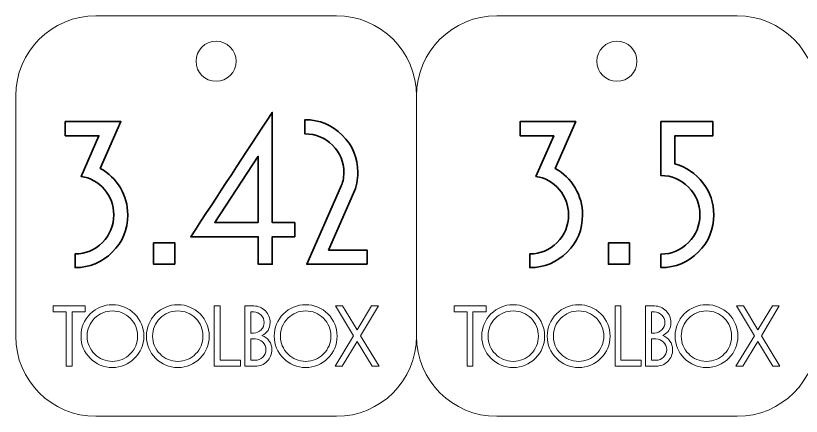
# Model space of a CAD drawing. Header units: inches. Extents: x 269 to 1026, y -294 to 278.
# Drawn here: x 269.5 to 367.5, y -293.9 to -243.9 of the extents above; entities that cross this region are included whole.
import ezdxf

# ---------------------------------------------------------------- set-up
doc = ezdxf.new("R2010")
doc.units = ezdxf.units.IN
doc.header["$MEASUREMENT"] = 0
doc.layers.add('Default', color=7, linetype='Continuous')
doc.layers.add('Livello 3', color=7, linetype='Continuous')

# ---------------------------------------------------------------- blocks, each defined once
blk = doc.blocks.new('block 35')
at = {"layer": 'Livello 3', "color": 7, "lineweight": 35}
for points in [[(299.723, -269.725), (299.723, -261.432), (294.291, -269.725), (299.723, -269.725)], [(289.323, -274.925), (286.67, -274.925), (286.67, -272.248), (289.323, -272.248), (289.323, -274.925)]]:
    blk.add_lwpolyline(points, dxfattribs=at)
for points, knots in [([(304.272, -271.493), (304.272, -271.493), (301.464, -271.493), (301.464, -271.493), (301.464, -271.493), (301.464, -274.925), (301.464, -274.925), (301.464, -274.925), (299.723, -274.925), (299.723, -274.925), (299.723, -274.925), (299.723, -271.493), (299.723, -271.493), (299.723, -271.493), (291.299, -271.493), (291.299, -271.493), (294.679, -266.346), (298.067, -261.172), (301.464, -255.972), (301.464, -255.972), (301.464, -269.725), (301.464, -269.725), (301.464, -269.725), (304.272, -269.725), (304.272, -269.725), (304.272, -269.725), (304.272, -271.493), (304.272, -271.493)], [0, 0, 0, 0, 1, 1, 1, 2, 2, 2, 3, 3, 3, 4, 4, 4, 5, 5, 5, 6, 6, 6, 7, 7, 7, 8, 8, 8, 9, 9, 9, 9]), ([(283.447, -268.738), (283.447, -270.575), (282.805, -272.135), (281.523, -273.418), (280.24, -274.701), (278.689, -275.342), (276.869, -275.342), (276.869, -275.342), (276.869, -273.626), (276.869, -273.626), (278.197, -273.626), (279.334, -273.149), (280.283, -272.196), (281.231, -271.242), (281.705, -270.09), (281.705, -268.737), (281.705, -267.559), (281.317, -266.511), (280.542, -265.591), (279.767, -264.673), (278.794, -264.127), (277.623, -263.954), (277.623, -263.954), (279.859, -258.883), (279.859, -258.883), (279.859, -258.883), (275.647, -258.883), (275.647, -258.883), (275.647, -258.883), (275.647, -257.115), (275.647, -257.115), (275.647, -257.115), (282.599, -257.115), (282.599, -257.115), (282.599, -257.115), (280.018, -262.967), (280.018, -262.967), (281.075, -263.539), (281.91, -264.345), (282.525, -265.385), (283.139, -266.425), (283.447, -267.543), (283.447, -268.738)], [0, 0, 0, 0, 1, 1, 1, 2, 2, 2, 3, 3, 3, 4, 4, 4, 5, 5, 5, 6, 6, 6, 7, 7, 7, 8, 8, 8, 9, 9, 9, 10, 10, 10, 11, 11, 11, 12, 12, 12, 13, 13, 13, 14, 14, 14, 14]), ([(313.294, -274.925), (313.294, -274.925), (305.782, -274.925), (305.782, -274.925), (305.782, -274.925), (309.993, -265.332), (309.993, -265.332), (310.27, -264.777), (310.408, -264.153), (310.408, -263.46), (310.408, -262.142), (309.933, -261.011), (308.983, -260.066), (308.034, -259.122), (306.888, -258.649), (305.546, -258.649), (305.546, -258.649), (305.546, -256.881), (305.546, -256.881), (307.366, -256.881), (308.922, -257.523), (310.213, -258.806), (311.504, -260.088), (312.15, -261.639), (312.15, -263.46), (312.15, -264.396), (311.968, -265.262), (311.604, -266.06), (311.604, -266.06), (308.51, -273.157), (308.51, -273.157), (308.51, -273.157), (313.294, -273.157), (313.294, -273.157), (313.294, -273.157), (313.294, -274.925), (313.294, -274.925)], [0, 0, 0, 0, 1, 1, 1, 2, 2, 2, 3, 3, 3, 4, 4, 4, 5, 5, 5, 6, 6, 6, 7, 7, 7, 8, 8, 8, 9, 9, 9, 10, 10, 10, 11, 11, 11, 12, 12, 12, 12])]:
    blk.add_open_spline(points, degree=3, knots=knots, dxfattribs=at)
blk = doc.blocks.new('block 34')
at = {"layer": 'Livello 3'}
blk.add_blockref('block 35', (0, 0), dxfattribs=at)
blk = doc.blocks.new('block 37')
at = {"layer": 'Livello 3', "color": 7, "lineweight": 35}
blk.add_lwpolyline([(346.056, -274.925), (343.404, -274.925), (343.404, -272.248), (346.056, -272.248), (346.056, -274.925)], dxfattribs=at)
for points in [[(340.181, -268.738), (340.181, -270.575), (339.539, -272.135), (338.257, -273.418), (336.974, -274.701), (335.423, -275.342), (333.603, -275.342), (333.603, -275.342), (333.603, -273.626), (333.603, -273.626), (334.93, -273.626), (336.068, -273.149), (337.016, -272.196), (337.965, -271.242), (338.439, -270.09), (338.439, -268.737), (338.439, -267.559), (338.051, -266.511), (337.276, -265.591), (336.501, -264.673), (335.527, -264.127), (334.357, -263.954), (334.357, -263.954), (336.593, -258.883), (336.593, -258.883), (336.593, -258.883), (332.381, -258.883), (332.381, -258.883), (332.381, -258.883), (332.381, -257.115), (332.381, -257.115), (332.381, -257.115), (339.333, -257.115), (339.333, -257.115), (339.333, -257.115), (336.752, -262.967), (336.752, -262.967), (337.809, -263.539), (338.644, -264.345), (339.258, -265.385), (339.873, -266.425), (340.181, -267.543), (340.181, -268.738)], [(356.56, -268.737), (356.56, -270.575), (355.914, -272.135), (354.624, -273.418), (353.332, -274.701), (351.777, -275.342), (349.956, -275.342), (349.956, -275.342), (349.956, -273.651), (349.956, -273.651), (351.301, -273.651), (352.448, -273.171), (353.396, -272.208), (354.344, -271.246), (354.819, -270.09), (354.819, -268.737), (354.819, -267.403), (354.344, -266.255), (353.396, -265.293), (352.448, -264.33), (351.301, -263.85), (349.956, -263.85), (349.956, -263.85), (349.956, -257.115), (349.956, -257.115), (349.956, -257.115), (356.456, -257.115), (356.456, -257.115), (356.456, -257.115), (356.456, -258.883), (356.456, -258.883), (356.456, -258.883), (351.698, -258.883), (351.698, -258.883), (351.698, -258.883), (351.698, -262.394), (351.698, -262.394), (353.127, -262.793), (354.295, -263.581), (355.201, -264.759), (356.107, -265.938), (356.56, -267.264), (356.56, -268.737)]]:
    blk.add_open_spline(points, degree=3, knots=[0, 0, 0, 0, 1, 1, 1, 2, 2, 2, 3, 3, 3, 4, 4, 4, 5, 5, 5, 6, 6, 6, 7, 7, 7, 8, 8, 8, 9, 9, 9, 10, 10, 10, 11, 11, 11, 12, 12, 12, 13, 13, 13, 14, 14, 14, 14], dxfattribs=at)
blk = doc.blocks.new('block 36')
at = {"layer": 'Livello 3'}
blk.add_blockref('block 37', (0, 0), dxfattribs=at)
blk = doc.blocks.new('block 178')
at = {"layer": 'Default', "color": 240, "lineweight": 9}
blk.add_open_spline([(279.471, -293.899), (279.471, -293.899), (309.471, -293.899), (309.471, -293.899), (314.993, -293.899), (319.471, -289.421), (319.471, -283.899), (319.471, -283.899), (319.471, -253.899), (319.471, -253.899), (319.471, -248.376), (314.993, -243.899), (309.471, -243.899), (309.471, -243.899), (279.471, -243.899), (279.471, -243.899), (273.948, -243.899), (269.471, -248.376), (269.471, -253.899), (269.471, -253.899), (269.471, -283.899), (269.471, -283.899), (269.471, -289.421), (273.948, -293.899), (279.471, -293.899)], degree=3, knots=[0, 0, 0, 0, 1, 1, 1, 2, 2, 2, 3, 3, 3, 4, 4, 4, 5, 5, 5, 6, 6, 6, 7, 7, 7, 8, 8, 8, 8], dxfattribs=at)
blk = doc.blocks.new('block 179')
at = {"layer": 'Default', "color": 240, "lineweight": 9}
blk.add_open_spline([(291.971, -249.582), (291.971, -248.201), (293.09, -247.082), (294.471, -247.082), (295.851, -247.082), (296.971, -248.201), (296.971, -249.582), (296.971, -250.962), (295.851, -252.082), (294.471, -252.082), (293.09, -252.082), (291.971, -250.962), (291.971, -249.582)], degree=3, knots=[0, 0, 0, 0, 1, 1, 1, 2, 2, 2, 3, 3, 3, 4, 4, 4, 4], dxfattribs=at)
blk = doc.blocks.new('block 180')
at = {"layer": 'Default', "color": 7, "lineweight": 5}
blk.add_lwpolyline([(278.147, -280.878), (276.51, -280.878), (276.51, -287.655), (275.774, -287.655), (275.774, -280.878), (274.148, -280.878), (274.148, -280.13), (278.147, -280.13), (278.147, -280.878)], dxfattribs=at)
blk = doc.blocks.new('block 181')
at = {"layer": 'Default', "color": 7, "lineweight": 5}
blk.add_open_spline([(285.452, -283.898), (285.452, -284.975), (285.069, -285.896), (284.304, -286.661), (283.539, -287.426), (282.614, -287.809), (281.53, -287.809), (280.446, -287.809), (279.523, -287.426), (278.762, -286.661), (278, -285.896), (277.62, -284.975), (277.62, -283.898), (277.62, -282.814), (278, -281.89), (278.762, -281.125), (279.523, -280.359), (280.446, -279.976), (281.53, -279.976), (282.614, -279.976), (283.539, -280.359), (284.304, -281.125), (285.069, -281.89), (285.452, -282.814), (285.452, -283.898)], degree=3, knots=[0, 0, 0, 0, 1, 1, 1, 2, 2, 2, 3, 3, 3, 4, 4, 4, 5, 5, 5, 6, 6, 6, 7, 7, 7, 8, 8, 8, 8], dxfattribs=at)
blk = doc.blocks.new('block 182')
at = {"layer": 'Default', "color": 7, "lineweight": 5}
blk.add_open_spline([(284.672, -283.898), (284.672, -283.027), (284.366, -282.283), (283.755, -281.668), (283.143, -281.053), (282.402, -280.746), (281.53, -280.746), (280.666, -280.746), (279.927, -281.053), (279.311, -281.668), (278.696, -282.283), (278.389, -283.027), (278.389, -283.898), (278.389, -284.762), (278.696, -285.502), (279.311, -286.117), (279.927, -286.733), (280.666, -287.04), (281.53, -287.04), (282.402, -287.04), (283.143, -286.733), (283.755, -286.117), (284.366, -285.502), (284.672, -284.762), (284.672, -283.898)], degree=3, knots=[0, 0, 0, 0, 1, 1, 1, 2, 2, 2, 3, 3, 3, 4, 4, 4, 5, 5, 5, 6, 6, 6, 7, 7, 7, 8, 8, 8, 8], dxfattribs=at)
blk = doc.blocks.new('block 183')
at = {"layer": 'Default', "color": 7, "lineweight": 5}
blk.add_open_spline([(293.613, -283.898), (293.613, -284.975), (293.231, -285.896), (292.465, -286.661), (291.7, -287.426), (290.775, -287.809), (289.692, -287.809), (288.608, -287.809), (287.685, -287.426), (286.924, -286.661), (286.162, -285.896), (285.781, -284.975), (285.781, -283.898), (285.781, -282.814), (286.162, -281.89), (286.924, -281.125), (287.685, -280.359), (288.608, -279.976), (289.692, -279.976), (290.775, -279.976), (291.7, -280.359), (292.465, -281.125), (293.231, -281.89), (293.613, -282.814), (293.613, -283.898)], degree=3, knots=[0, 0, 0, 0, 1, 1, 1, 2, 2, 2, 3, 3, 3, 4, 4, 4, 5, 5, 5, 6, 6, 6, 7, 7, 7, 8, 8, 8, 8], dxfattribs=at)
blk = doc.blocks.new('block 184')
at = {"layer": 'Default', "color": 7, "lineweight": 5}
blk.add_open_spline([(292.833, -283.898), (292.833, -283.027), (292.527, -282.283), (291.916, -281.668), (291.305, -281.053), (290.563, -280.746), (289.692, -280.746), (288.827, -280.746), (288.088, -281.053), (287.473, -281.668), (286.858, -282.283), (286.55, -283.027), (286.55, -283.898), (286.55, -284.762), (286.858, -285.502), (287.473, -286.117), (288.088, -286.733), (288.827, -287.04), (289.692, -287.04), (290.563, -287.04), (291.305, -286.733), (291.916, -286.117), (292.527, -285.502), (292.833, -284.762), (292.833, -283.898)], degree=3, knots=[0, 0, 0, 0, 1, 1, 1, 2, 2, 2, 3, 3, 3, 4, 4, 4, 5, 5, 5, 6, 6, 6, 7, 7, 7, 8, 8, 8, 8], dxfattribs=at)
blk = doc.blocks.new('block 185')
at = {"layer": 'Default', "color": 7, "lineweight": 5}
blk.add_lwpolyline([(297.502, -287.655), (294.239, -287.655), (294.239, -280.13), (294.975, -280.13), (294.975, -286.908), (297.502, -286.908), (297.502, -287.655)], dxfattribs=at)
blk = doc.blocks.new('block 186')
at = {"layer": 'Default', "color": 7, "lineweight": 5}
blk.add_open_spline([(301.423, -285.579), (301.423, -286.15), (301.22, -286.639), (300.814, -287.045), (300.407, -287.452), (299.919, -287.655), (299.348, -287.655), (299.348, -287.655), (298.051, -287.655), (298.051, -287.655), (298.051, -287.655), (298.051, -280.13), (298.051, -280.13), (298.051, -280.13), (299.171, -280.13), (299.171, -280.13), (299.736, -280.13), (300.215, -280.332), (300.611, -280.734), (301.006, -281.137), (301.204, -281.624), (301.204, -282.196), (301.204, -282.95), (300.863, -283.495), (300.182, -283.833), (300.563, -283.972), (300.865, -284.197), (301.089, -284.508), (301.312, -284.819), (301.423, -285.176), (301.423, -285.579)], degree=3, knots=[0, 0, 0, 0, 1, 1, 1, 2, 2, 2, 3, 3, 3, 4, 4, 4, 5, 5, 5, 6, 6, 6, 7, 7, 7, 8, 8, 8, 9, 9, 9, 10, 10, 10, 10], dxfattribs=at)
blk = doc.blocks.new('block 187')
at = {"layer": 'Default', "color": 7, "lineweight": 5}
blk.add_open_spline([(300.468, -282.196), (300.468, -281.837), (300.34, -281.527), (300.084, -281.267), (299.828, -281.008), (299.522, -280.878), (299.166, -280.878), (299.166, -280.878), (298.787, -280.878), (298.787, -280.878), (298.787, -280.878), (298.787, -283.503), (298.787, -283.503), (298.787, -283.503), (299.143, -283.503), (299.143, -283.503), (299.507, -283.503), (299.819, -283.375), (300.078, -283.118), (300.338, -282.862), (300.468, -282.555), (300.468, -282.196)], degree=3, knots=[0, 0, 0, 0, 1, 1, 1, 2, 2, 2, 3, 3, 3, 4, 4, 4, 5, 5, 5, 6, 6, 6, 7, 7, 7, 7], dxfattribs=at)
blk = doc.blocks.new('block 188')
at = {"layer": 'Default', "color": 7, "lineweight": 5}
blk.add_open_spline([(300.688, -285.579), (300.688, -285.213), (300.556, -284.9), (300.293, -284.64), (300.03, -284.38), (299.713, -284.25), (299.343, -284.25), (299.343, -284.25), (298.787, -284.25), (298.787, -284.25), (298.787, -284.25), (298.787, -286.908), (298.787, -286.908), (298.787, -286.908), (299.343, -286.908), (299.343, -286.908), (299.713, -286.908), (300.03, -286.778), (300.293, -286.518), (300.556, -286.258), (300.688, -285.945), (300.688, -285.579)], degree=3, knots=[0, 0, 0, 0, 1, 1, 1, 2, 2, 2, 3, 3, 3, 4, 4, 4, 5, 5, 5, 6, 6, 6, 7, 7, 7, 7], dxfattribs=at)
blk = doc.blocks.new('block 189')
at = {"layer": 'Default', "color": 7, "lineweight": 5}
blk.add_open_spline([(309.563, -283.898), (309.563, -284.975), (309.181, -285.896), (308.415, -286.661), (307.65, -287.426), (306.725, -287.809), (305.642, -287.809), (304.558, -287.809), (303.635, -287.426), (302.874, -286.661), (302.112, -285.896), (301.731, -284.975), (301.731, -283.898), (301.731, -282.814), (302.112, -281.89), (302.874, -281.125), (303.635, -280.359), (304.558, -279.976), (305.642, -279.976), (306.725, -279.976), (307.65, -280.359), (308.415, -281.125), (309.181, -281.89), (309.563, -282.814), (309.563, -283.898)], degree=3, knots=[0, 0, 0, 0, 1, 1, 1, 2, 2, 2, 3, 3, 3, 4, 4, 4, 5, 5, 5, 6, 6, 6, 7, 7, 7, 8, 8, 8, 8], dxfattribs=at)
blk = doc.blocks.new('block 190')
at = {"layer": 'Default', "color": 7, "lineweight": 5}
blk.add_open_spline([(308.783, -283.898), (308.783, -283.027), (308.478, -282.283), (307.866, -281.668), (307.255, -281.053), (306.513, -280.746), (305.642, -280.746), (304.777, -280.746), (304.038, -281.053), (303.423, -281.668), (302.808, -282.283), (302.5, -283.027), (302.5, -283.898), (302.5, -284.762), (302.808, -285.502), (303.423, -286.117), (304.038, -286.733), (304.777, -287.04), (305.642, -287.04), (306.513, -287.04), (307.255, -286.733), (307.866, -286.117), (308.478, -285.502), (308.783, -284.762), (308.783, -283.898)], degree=3, knots=[0, 0, 0, 0, 1, 1, 1, 2, 2, 2, 3, 3, 3, 4, 4, 4, 5, 5, 5, 6, 6, 6, 7, 7, 7, 8, 8, 8, 8], dxfattribs=at)
blk = doc.blocks.new('block 191')
at = {"layer": 'Default', "color": 7, "lineweight": 5}
blk.add_lwpolyline([(314.793, -287.655), (313.92, -287.655), (312.058, -284.554), (310.183, -287.655), (309.311, -287.655), (311.622, -283.853), (309.372, -280.13), (310.244, -280.13), (312.052, -283.12), (313.859, -280.13), (314.731, -280.13), (312.494, -283.853), (314.793, -287.655)], dxfattribs=at)
blk = doc.blocks.new('block 192')
at = {"layer": 'Default', "color": 240, "lineweight": 9}
blk.add_open_spline([(329.471, -293.899), (329.471, -293.899), (359.471, -293.899), (359.471, -293.899), (364.993, -293.899), (369.471, -289.421), (369.471, -283.899), (369.471, -283.899), (369.471, -253.899), (369.471, -253.899), (369.471, -248.376), (364.993, -243.899), (359.471, -243.899), (359.471, -243.899), (329.471, -243.899), (329.471, -243.899), (323.948, -243.899), (319.471, -248.376), (319.471, -253.899), (319.471, -253.899), (319.471, -283.899), (319.471, -283.899), (319.471, -289.421), (323.948, -293.899), (329.471, -293.899)], degree=3, knots=[0, 0, 0, 0, 1, 1, 1, 2, 2, 2, 3, 3, 3, 4, 4, 4, 5, 5, 5, 6, 6, 6, 7, 7, 7, 8, 8, 8, 8], dxfattribs=at)
blk = doc.blocks.new('block 193')
at = {"layer": 'Default', "color": 240, "lineweight": 9}
blk.add_open_spline([(341.971, -249.582), (341.971, -248.201), (343.09, -247.082), (344.471, -247.082), (345.851, -247.082), (346.971, -248.201), (346.971, -249.582), (346.971, -250.962), (345.851, -252.082), (344.471, -252.082), (343.09, -252.082), (341.971, -250.962), (341.971, -249.582)], degree=3, knots=[0, 0, 0, 0, 1, 1, 1, 2, 2, 2, 3, 3, 3, 4, 4, 4, 4], dxfattribs=at)
blk = doc.blocks.new('block 194')
at = {"layer": 'Default', "color": 7, "lineweight": 5}
blk.add_lwpolyline([(328.147, -280.878), (326.51, -280.878), (326.51, -287.655), (325.774, -287.655), (325.774, -280.878), (324.148, -280.878), (324.148, -280.13), (328.147, -280.13), (328.147, -280.878)], dxfattribs=at)
blk = doc.blocks.new('block 195')
at = {"layer": 'Default', "color": 7, "lineweight": 5}
blk.add_open_spline([(335.452, -283.898), (335.452, -284.975), (335.069, -285.896), (334.304, -286.661), (333.539, -287.426), (332.614, -287.809), (331.53, -287.809), (330.446, -287.809), (329.523, -287.426), (328.762, -286.661), (328, -285.896), (327.62, -284.975), (327.62, -283.898), (327.62, -282.814), (328, -281.89), (328.762, -281.125), (329.523, -280.359), (330.446, -279.976), (331.53, -279.976), (332.614, -279.976), (333.539, -280.359), (334.304, -281.125), (335.069, -281.89), (335.452, -282.814), (335.452, -283.898)], degree=3, knots=[0, 0, 0, 0, 1, 1, 1, 2, 2, 2, 3, 3, 3, 4, 4, 4, 5, 5, 5, 6, 6, 6, 7, 7, 7, 8, 8, 8, 8], dxfattribs=at)
blk = doc.blocks.new('block 196')
at = {"layer": 'Default', "color": 7, "lineweight": 5}
blk.add_open_spline([(334.672, -283.898), (334.672, -283.027), (334.366, -282.283), (333.755, -281.668), (333.143, -281.053), (332.402, -280.746), (331.53, -280.746), (330.666, -280.746), (329.927, -281.053), (329.311, -281.668), (328.696, -282.283), (328.389, -283.027), (328.389, -283.898), (328.389, -284.762), (328.696, -285.502), (329.311, -286.117), (329.927, -286.733), (330.666, -287.04), (331.53, -287.04), (332.402, -287.04), (333.143, -286.733), (333.755, -286.117), (334.366, -285.502), (334.672, -284.762), (334.672, -283.898)], degree=3, knots=[0, 0, 0, 0, 1, 1, 1, 2, 2, 2, 3, 3, 3, 4, 4, 4, 5, 5, 5, 6, 6, 6, 7, 7, 7, 8, 8, 8, 8], dxfattribs=at)
blk = doc.blocks.new('block 197')
at = {"layer": 'Default', "color": 7, "lineweight": 5}
blk.add_open_spline([(343.613, -283.898), (343.613, -284.975), (343.231, -285.896), (342.465, -286.661), (341.7, -287.426), (340.775, -287.809), (339.692, -287.809), (338.608, -287.809), (337.685, -287.426), (336.924, -286.661), (336.162, -285.896), (335.781, -284.975), (335.781, -283.898), (335.781, -282.814), (336.162, -281.89), (336.924, -281.125), (337.685, -280.359), (338.608, -279.976), (339.692, -279.976), (340.775, -279.976), (341.7, -280.359), (342.465, -281.125), (343.231, -281.89), (343.613, -282.814), (343.613, -283.898)], degree=3, knots=[0, 0, 0, 0, 1, 1, 1, 2, 2, 2, 3, 3, 3, 4, 4, 4, 5, 5, 5, 6, 6, 6, 7, 7, 7, 8, 8, 8, 8], dxfattribs=at)
blk = doc.blocks.new('block 198')
at = {"layer": 'Default', "color": 7, "lineweight": 5}
blk.add_open_spline([(342.833, -283.898), (342.833, -283.027), (342.527, -282.283), (341.916, -281.668), (341.305, -281.053), (340.563, -280.746), (339.692, -280.746), (338.827, -280.746), (338.088, -281.053), (337.473, -281.668), (336.858, -282.283), (336.55, -283.027), (336.55, -283.898), (336.55, -284.762), (336.858, -285.502), (337.473, -286.117), (338.088, -286.733), (338.827, -287.04), (339.692, -287.04), (340.563, -287.04), (341.305, -286.733), (341.916, -286.117), (342.527, -285.502), (342.833, -284.762), (342.833, -283.898)], degree=3, knots=[0, 0, 0, 0, 1, 1, 1, 2, 2, 2, 3, 3, 3, 4, 4, 4, 5, 5, 5, 6, 6, 6, 7, 7, 7, 8, 8, 8, 8], dxfattribs=at)
blk = doc.blocks.new('block 199')
at = {"layer": 'Default', "color": 7, "lineweight": 5}
blk.add_lwpolyline([(347.502, -287.655), (344.239, -287.655), (344.239, -280.13), (344.975, -280.13), (344.975, -286.908), (347.502, -286.908), (347.502, -287.655)], dxfattribs=at)
blk = doc.blocks.new('block 200')
at = {"layer": 'Default', "color": 7, "lineweight": 5}
blk.add_open_spline([(351.423, -285.579), (351.423, -286.15), (351.22, -286.639), (350.814, -287.045), (350.407, -287.452), (349.919, -287.655), (349.348, -287.655), (349.348, -287.655), (348.051, -287.655), (348.051, -287.655), (348.051, -287.655), (348.051, -280.13), (348.051, -280.13), (348.051, -280.13), (349.171, -280.13), (349.171, -280.13), (349.736, -280.13), (350.215, -280.332), (350.611, -280.734), (351.006, -281.137), (351.204, -281.624), (351.204, -282.196), (351.204, -282.95), (350.863, -283.495), (350.182, -283.833), (350.563, -283.972), (350.865, -284.197), (351.089, -284.508), (351.312, -284.819), (351.423, -285.176), (351.423, -285.579)], degree=3, knots=[0, 0, 0, 0, 1, 1, 1, 2, 2, 2, 3, 3, 3, 4, 4, 4, 5, 5, 5, 6, 6, 6, 7, 7, 7, 8, 8, 8, 9, 9, 9, 10, 10, 10, 10], dxfattribs=at)
blk = doc.blocks.new('block 201')
at = {"layer": 'Default', "color": 7, "lineweight": 5}
blk.add_open_spline([(350.468, -282.196), (350.468, -281.837), (350.34, -281.527), (350.084, -281.267), (349.828, -281.008), (349.522, -280.878), (349.166, -280.878), (349.166, -280.878), (348.787, -280.878), (348.787, -280.878), (348.787, -280.878), (348.787, -283.503), (348.787, -283.503), (348.787, -283.503), (349.143, -283.503), (349.143, -283.503), (349.507, -283.503), (349.819, -283.375), (350.078, -283.118), (350.338, -282.862), (350.468, -282.555), (350.468, -282.196)], degree=3, knots=[0, 0, 0, 0, 1, 1, 1, 2, 2, 2, 3, 3, 3, 4, 4, 4, 5, 5, 5, 6, 6, 6, 7, 7, 7, 7], dxfattribs=at)
blk = doc.blocks.new('block 202')
at = {"layer": 'Default', "color": 7, "lineweight": 5}
blk.add_open_spline([(350.688, -285.579), (350.688, -285.213), (350.556, -284.9), (350.293, -284.64), (350.03, -284.38), (349.713, -284.25), (349.343, -284.25), (349.343, -284.25), (348.787, -284.25), (348.787, -284.25), (348.787, -284.25), (348.787, -286.908), (348.787, -286.908), (348.787, -286.908), (349.343, -286.908), (349.343, -286.908), (349.713, -286.908), (350.03, -286.778), (350.293, -286.518), (350.556, -286.258), (350.688, -285.945), (350.688, -285.579)], degree=3, knots=[0, 0, 0, 0, 1, 1, 1, 2, 2, 2, 3, 3, 3, 4, 4, 4, 5, 5, 5, 6, 6, 6, 7, 7, 7, 7], dxfattribs=at)
blk = doc.blocks.new('block 203')
at = {"layer": 'Default', "color": 7, "lineweight": 5}
blk.add_open_spline([(359.563, -283.898), (359.563, -284.975), (359.181, -285.896), (358.415, -286.661), (357.65, -287.426), (356.725, -287.809), (355.642, -287.809), (354.558, -287.809), (353.635, -287.426), (352.874, -286.661), (352.112, -285.896), (351.731, -284.975), (351.731, -283.898), (351.731, -282.814), (352.112, -281.89), (352.874, -281.125), (353.635, -280.359), (354.558, -279.976), (355.642, -279.976), (356.725, -279.976), (357.65, -280.359), (358.415, -281.125), (359.181, -281.89), (359.563, -282.814), (359.563, -283.898)], degree=3, knots=[0, 0, 0, 0, 1, 1, 1, 2, 2, 2, 3, 3, 3, 4, 4, 4, 5, 5, 5, 6, 6, 6, 7, 7, 7, 8, 8, 8, 8], dxfattribs=at)
blk = doc.blocks.new('block 204')
at = {"layer": 'Default', "color": 7, "lineweight": 5}
blk.add_open_spline([(358.783, -283.898), (358.783, -283.027), (358.478, -282.283), (357.866, -281.668), (357.255, -281.053), (356.513, -280.746), (355.642, -280.746), (354.777, -280.746), (354.038, -281.053), (353.423, -281.668), (352.808, -282.283), (352.5, -283.027), (352.5, -283.898), (352.5, -284.762), (352.808, -285.502), (353.423, -286.117), (354.038, -286.733), (354.777, -287.04), (355.642, -287.04), (356.513, -287.04), (357.255, -286.733), (357.866, -286.117), (358.478, -285.502), (358.783, -284.762), (358.783, -283.898)], degree=3, knots=[0, 0, 0, 0, 1, 1, 1, 2, 2, 2, 3, 3, 3, 4, 4, 4, 5, 5, 5, 6, 6, 6, 7, 7, 7, 8, 8, 8, 8], dxfattribs=at)
blk = doc.blocks.new('block 205')
at = {"layer": 'Default', "color": 7, "lineweight": 5}
blk.add_lwpolyline([(364.793, -287.655), (363.92, -287.655), (362.058, -284.554), (360.183, -287.655), (359.311, -287.655), (361.622, -283.853), (359.372, -280.13), (360.244, -280.13), (362.052, -283.12), (363.859, -280.13), (364.731, -280.13), (362.494, -283.853), (364.793, -287.655)], dxfattribs=at)

msp = doc.modelspace()

# ---------------------------------------------------------------- block references
at = {"layer": 'Default'}
for name in ['block 178', 'block 192', 'block 179', 'block 193', 'block 180', 'block 181', 'block 183', 'block 185', 'block 186', 'block 189', 'block 191', 'block 194', 'block 195', 'block 197', 'block 199', 'block 200', 'block 203', 'block 205', 'block 182', 'block 184', 'block 187', 'block 190', 'block 196', 'block 198', 'block 201', 'block 204', 'block 188', 'block 202']:
    msp.add_blockref(name, (0, 0), dxfattribs=at)
at = {"layer": 'Livello 3'}
for name in ['block 34', 'block 36']:
    msp.add_blockref(name, (0, 0), dxfattribs=at)

doc.saveas('drawing.dxf')
